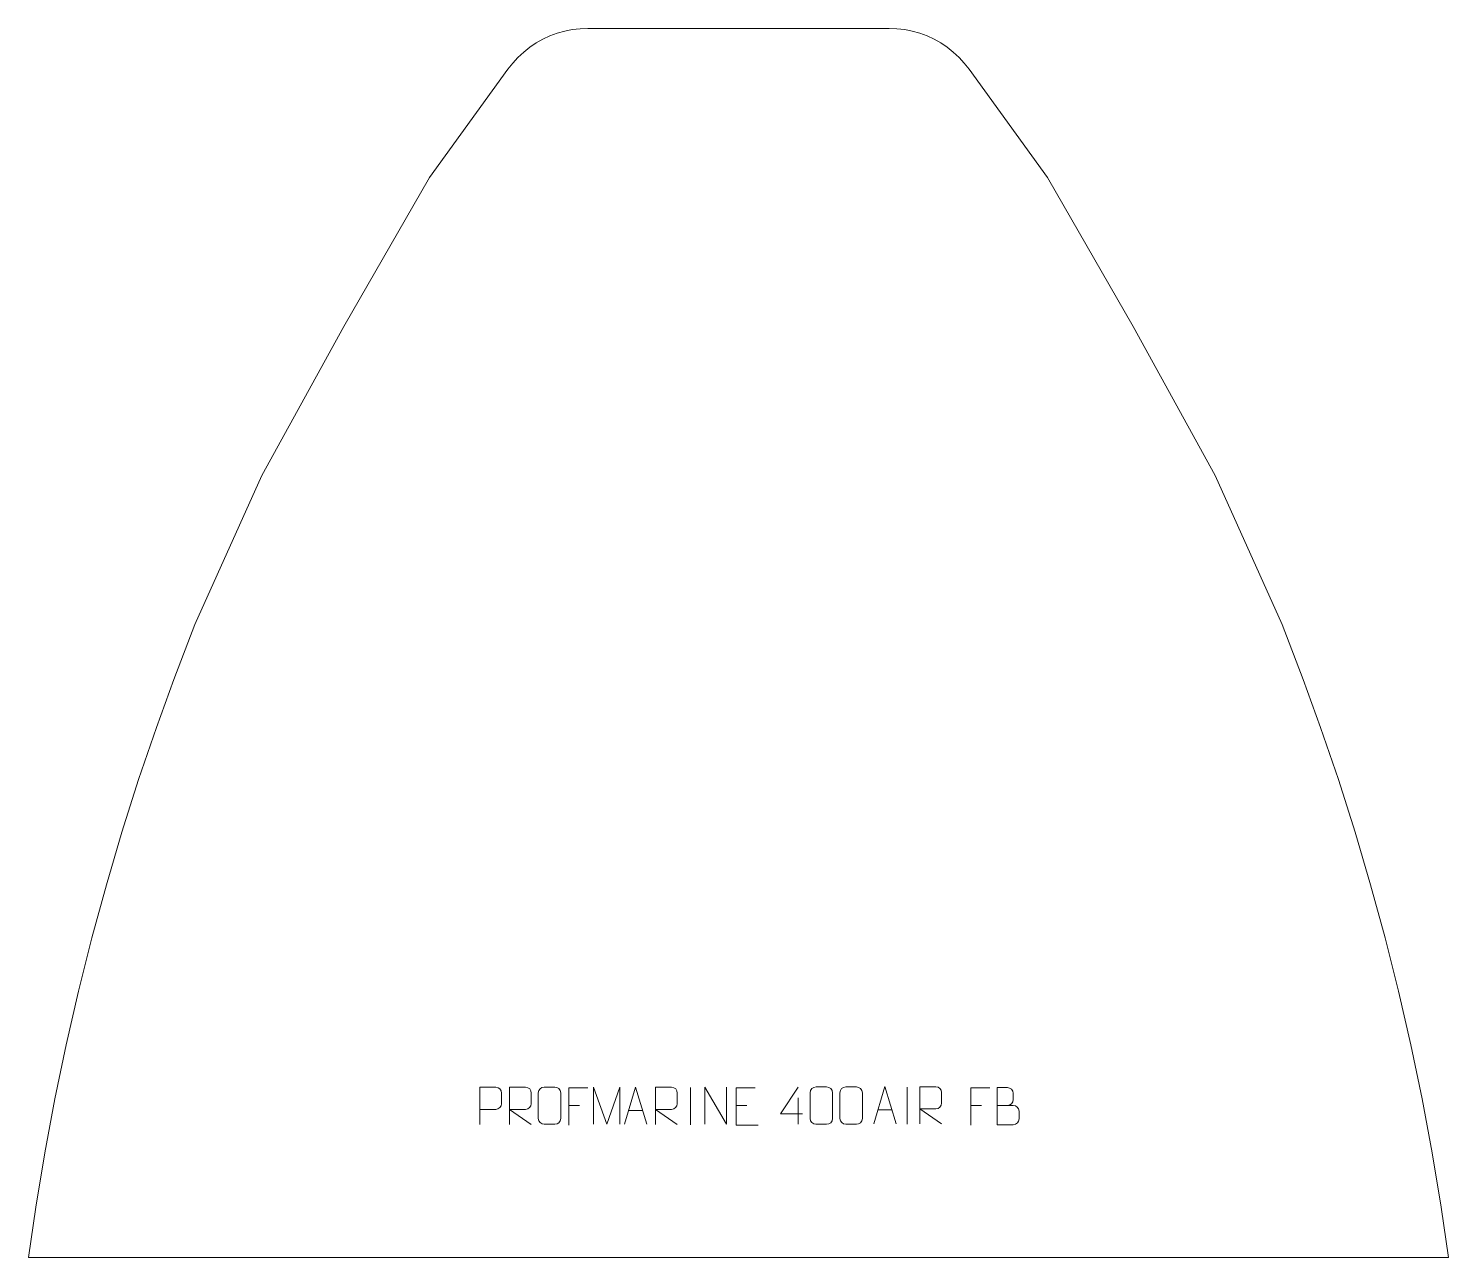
# Model space of a CAD drawing. Header units: millimetres. Extents: x -459 to 494, y 732 to 1557.
import ezdxf

# ---------------------------------------------------------------- set-up
doc = ezdxf.new("R2010")
doc.units = ezdxf.units.MM
doc.header["$MEASUREMENT"] = 0
doc.layers.add('layer 1', color=7, linetype='Continuous')

msp = doc.modelspace()

# ---------------------------------------------------------------- linework, layer by layer
at = {"layer": 'layer 1', "color": 242, "lineweight": 9}
msp.add_open_spline([(-83.7592, 1557.3762), (-83.7592, 1557.3762), (118.692, 1557.3762), (118.692, 1557.3762), (118.692, 1557.3762), (118.692, 1557.3762), (123.8917, 1557.1717), (123.8917, 1557.1717), (123.8917, 1557.1717), (123.8917, 1557.1717), (129.0605, 1556.5595), (129.0605, 1556.5595), (129.0605, 1556.5595), (129.0605, 1556.5595), (134.1638, 1555.5432), (134.1638, 1555.5432), (134.1638, 1555.5432), (134.1638, 1555.5432), (139.1719, 1554.1299), (139.1719, 1554.1299), (139.1719, 1554.1299), (139.1719, 1554.1299), (144.0534, 1552.3261), (144.0534, 1552.3261), (144.0534, 1552.3261), (144.0534, 1552.3261), (148.7786, 1550.1447), (148.7786, 1550.1447), (148.7786, 1550.1447), (148.7786, 1550.1447), (153.3162, 1547.5995), (153.3162, 1547.5995), (153.3162, 1547.5995), (153.3162, 1547.5995), (157.6417, 1544.7059), (157.6417, 1544.7059), (157.6417, 1544.7059), (157.6417, 1544.7059), (161.7269, 1541.4812), (161.7269, 1541.4812), (161.7269, 1541.4812), (161.7269, 1541.4812), (165.5447, 1537.9458), (165.5447, 1537.9458), (165.5447, 1537.9458), (165.5447, 1537.9458), (169.0739, 1534.1218), (169.0739, 1534.1218), (169.0739, 1534.1218), (169.0739, 1534.1218), (172.2906, 1530.0318), (172.2906, 1530.0318), (172.2906, 1530.0318), (172.2906, 1530.0318), (224.9668, 1457.3759), (224.9668, 1457.3759), (224.9668, 1457.3759), (224.9668, 1457.3759), (282.4665, 1357.3756), (282.4665, 1357.3756), (282.4665, 1357.3756), (282.4665, 1357.3756), (337.4674, 1257.3766), (337.4674, 1257.3766), (337.4674, 1257.3766), (337.4674, 1257.3766), (382.4668, 1157.3758), (382.4668, 1157.3758), (382.4668, 1157.3758), (382.4668, 1157.3758), (396.6912, 1120.4313), (396.6912, 1120.4313), (396.6912, 1120.4313), (396.6912, 1120.4313), (408.401, 1088.1974), (408.401, 1088.1974), (408.401, 1088.1974), (408.401, 1088.1974), (420.3033, 1053.2266), (420.3033, 1053.2266), (420.3033, 1053.2266), (420.3033, 1053.2266), (431.4903, 1018.0181), (431.4903, 1018.0181), (431.4903, 1018.0181), (431.4903, 1018.0181), (441.9558, 982.5909), (441.9558, 982.5909), (441.9558, 982.5909), (441.9558, 982.5909), (451.6971, 946.9562), (451.6971, 946.9562), (451.6971, 946.9562), (451.6971, 946.9562), (460.7084, 911.1293), (460.7084, 911.1293), (460.7084, 911.1293), (460.7084, 911.1293), (468.9881, 875.128), (468.9881, 875.128), (468.9881, 875.128), (468.9881, 875.128), (476.5304, 838.9639), (476.5304, 838.9639), (476.5304, 838.9639), (476.5304, 838.9639), (483.3325, 802.6545), (483.3325, 802.6545), (483.3325, 802.6545), (483.3325, 802.6545), (489.3928, 766.2124), (489.3928, 766.2124), (489.3928, 766.2124), (489.3928, 766.2124), (494.3132, 732.3766), (494.3132, 732.3766), (494.3132, 732.3766), (494.3132, 732.3766), (-459.3791, 732.3766), (-459.3791, 732.3766), (-459.3791, 732.3766), (-459.3791, 732.3766), (-454.4599, 766.2124), (-454.4599, 766.2124), (-454.4599, 766.2124), (-454.4599, 766.2124), (-448.3997, 802.6545), (-448.3997, 802.6545), (-448.3997, 802.6545), (-448.3997, 802.6545), (-441.5958, 838.9639), (-441.5958, 838.9639), (-441.5958, 838.9639), (-441.5958, 838.9639), (-434.0535, 875.128), (-434.0535, 875.128), (-434.0535, 875.128), (-434.0535, 875.128), (-425.7756, 911.1293), (-425.7756, 911.1293), (-425.7756, 911.1293), (-425.7756, 911.1293), (-416.7642, 946.9562), (-416.7642, 946.9562), (-416.7642, 946.9562), (-416.7642, 946.9562), (-407.0229, 982.5909), (-407.0229, 982.5909), (-407.0229, 982.5909), (-407.0229, 982.5909), (-396.5561, 1018.0181), (-396.5561, 1018.0181), (-396.5561, 1018.0181), (-396.5561, 1018.0181), (-385.3705, 1053.2266), (-385.3705, 1053.2266), (-385.3705, 1053.2266), (-385.3705, 1053.2266), (-373.4668, 1088.1974), (-373.4668, 1088.1974), (-373.4668, 1088.1974), (-373.4668, 1088.1974), (-361.7566, 1120.4313), (-361.7566, 1120.4313), (-361.7566, 1120.4313), (-361.7566, 1120.4313), (-347.5327, 1157.3758), (-347.5327, 1157.3758), (-347.5327, 1157.3758), (-347.5327, 1157.3758), (-302.5333, 1257.3766), (-302.5333, 1257.3766), (-302.5333, 1257.3766), (-302.5333, 1257.3766), (-247.5337, 1357.3756), (-247.5337, 1357.3756), (-247.5337, 1357.3756), (-247.5337, 1357.3756), (-190.0322, 1457.3759), (-190.0322, 1457.3759), (-190.0322, 1457.3759), (-190.0322, 1457.3759), (-137.3578, 1530.0318), (-137.3578, 1530.0318), (-137.3578, 1530.0318), (-137.3578, 1530.0318), (-134.1398, 1534.1218), (-134.1398, 1534.1218), (-134.1398, 1534.1218), (-134.1398, 1534.1218), (-130.6106, 1537.9458), (-130.6106, 1537.9458), (-130.6106, 1537.9458), (-130.6106, 1537.9458), (-126.7923, 1541.4812), (-126.7923, 1541.4812), (-126.7923, 1541.4812), (-126.7923, 1541.4812), (-122.7076, 1544.7059), (-122.7076, 1544.7059), (-122.7076, 1544.7059), (-122.7076, 1544.7059), (-118.3833, 1547.5995), (-118.3833, 1547.5995), (-118.3833, 1547.5995), (-118.3833, 1547.5995), (-113.844, 1550.1447), (-113.844, 1550.1447), (-113.844, 1550.1447), (-113.844, 1550.1447), (-109.1188, 1552.3261), (-109.1188, 1552.3261), (-109.1188, 1552.3261), (-109.1188, 1552.3261), (-104.2373, 1554.1299), (-104.2373, 1554.1299), (-104.2373, 1554.1299), (-104.2373, 1554.1299), (-99.2296, 1555.5432), (-99.2296, 1555.5432), (-99.2296, 1555.5432), (-99.2296, 1555.5432), (-94.1264, 1556.5595), (-94.1264, 1556.5595), (-94.1264, 1556.5595), (-94.1264, 1556.5595), (-88.9589, 1557.1717), (-88.9589, 1557.1717), (-88.9589, 1557.1717), (-88.9589, 1557.1717), (-83.7592, 1557.3762), (-83.7592, 1557.3762)], degree=3, knots=[0, 0, 0, 0, 0.01694915, 0.01694915, 0.01694915, 0.01694915, 0.03389831, 0.03389831, 0.03389831, 0.03389831, 0.05084746, 0.05084746, 0.05084746, 0.05084746, 0.06779661, 0.06779661, 0.06779661, 0.06779661, 0.08474576, 0.08474576, 0.08474576, 0.08474576, 0.10169492, 0.10169492, 0.10169492, 0.10169492, 0.11864407, 0.11864407, 0.11864407, 0.11864407, 0.13559322, 0.13559322, 0.13559322, 0.13559322, 0.15254237, 0.15254237, 0.15254237, 0.15254237, 0.16949153, 0.16949153, 0.16949153, 0.16949153, 0.18644068, 0.18644068, 0.18644068, 0.18644068, 0.20338983, 0.20338983, 0.20338983, 0.20338983, 0.22033898, 0.22033898, 0.22033898, 0.22033898, 0.23728814, 0.23728814, 0.23728814, 0.23728814, 0.25423729, 0.25423729, 0.25423729, 0.25423729, 0.27118644, 0.27118644, 0.27118644, 0.27118644, 0.28813559, 0.28813559, 0.28813559, 0.28813559, 0.30508475, 0.30508475, 0.30508475, 0.30508475, 0.3220339, 0.3220339, 0.3220339, 0.3220339, 0.33898305, 0.33898305, 0.33898305, 0.33898305, 0.3559322, 0.3559322, 0.3559322, 0.3559322, 0.37288136, 0.37288136, 0.37288136, 0.37288136, 0.38983051, 0.38983051, 0.38983051, 0.38983051, 0.40677966, 0.40677966, 0.40677966, 0.40677966, 0.42372881, 0.42372881, 0.42372881, 0.42372881, 0.44067797, 0.44067797, 0.44067797, 0.44067797, 0.45762712, 0.45762712, 0.45762712, 0.45762712, 0.47457627, 0.47457627, 0.47457627, 0.47457627, 0.49152542, 0.49152542, 0.49152542, 0.49152542, 0.50847458, 0.50847458, 0.50847458, 0.50847458, 0.52542373, 0.52542373, 0.52542373, 0.52542373, 0.54237288, 0.54237288, 0.54237288, 0.54237288, 0.55932203, 0.55932203, 0.55932203, 0.55932203, 0.57627119, 0.57627119, 0.57627119, 0.57627119, 0.59322034, 0.59322034, 0.59322034, 0.59322034, 0.61016949, 0.61016949, 0.61016949, 0.61016949, 0.62711864, 0.62711864, 0.62711864, 0.62711864, 0.6440678, 0.6440678, 0.6440678, 0.6440678, 0.66101695, 0.66101695, 0.66101695, 0.66101695, 0.6779661, 0.6779661, 0.6779661, 0.6779661, 0.69491525, 0.69491525, 0.69491525, 0.69491525, 0.71186441, 0.71186441, 0.71186441, 0.71186441, 0.72881356, 0.72881356, 0.72881356, 0.72881356, 0.74576271, 0.74576271, 0.74576271, 0.74576271, 0.76271186, 0.76271186, 0.76271186, 0.76271186, 0.77966102, 0.77966102, 0.77966102, 0.77966102, 0.79661017, 0.79661017, 0.79661017, 0.79661017, 0.81355932, 0.81355932, 0.81355932, 0.81355932, 0.83050847, 0.83050847, 0.83050847, 0.83050847, 0.84745763, 0.84745763, 0.84745763, 0.84745763, 0.86440678, 0.86440678, 0.86440678, 0.86440678, 0.88135593, 0.88135593, 0.88135593, 0.88135593, 0.89830508, 0.89830508, 0.89830508, 0.89830508, 0.91525424, 0.91525424, 0.91525424, 0.91525424, 0.93220339, 0.93220339, 0.93220339, 0.93220339, 0.94915254, 0.94915254, 0.94915254, 0.94915254, 0.96610169, 0.96610169, 0.96610169, 0.96610169, 1, 1, 1, 1], dxfattribs=at)
at = {"layer": 'layer 1', "color": 250, "lineweight": 9}
for points, knots in [([(-156.324, 821.7218), (-156.324, 821.7218), (-156.324, 846.6815), (-156.324, 846.6815), (-156.324, 846.6815), (-152.7281, 846.6815), (-149.1319, 846.6815), (-145.5357, 846.6815), (-145.5357, 846.6815), (-143.2099, 846.6436), (-141.6521, 845.1532), (-141.6563, 842.7864), (-141.6563, 842.7864), (-141.6567, 840.7503), (-141.6567, 837.6902), (-141.6563, 835.6537), (-141.6563, 835.6537), (-141.6628, 833.7779), (-143.4755, 831.8355), (-145.4856, 831.8163), (-145.4856, 831.8163), (-145.4856, 831.8163), (-156.324, 831.8163), (-156.324, 831.8163)], [0, 0, 0, 0, 0.14285714, 0.14285714, 0.14285714, 0.14285714, 0.28571429, 0.28571429, 0.28571429, 0.28571429, 0.42857143, 0.42857143, 0.42857143, 0.42857143, 0.57142857, 0.57142857, 0.57142857, 0.57142857, 0.71428571, 0.71428571, 0.71428571, 0.71428571, 1, 1, 1, 1]), ([(-136.3221, 821.7249), (-136.3221, 821.7249), (-136.3221, 846.6784), (-136.3221, 846.6784), (-136.3221, 846.6784), (-132.7273, 846.6784), (-129.1318, 846.6784), (-125.5366, 846.6784), (-125.5366, 846.6784), (-123.2113, 846.6407), (-121.654, 845.1507), (-121.6581, 842.7843), (-121.6581, 842.7843), (-121.6585, 840.7488), (-121.6585, 837.6894), (-121.6581, 835.6534), (-121.6581, 835.6534), (-121.6646, 833.7779), (-123.4769, 831.8361), (-125.4864, 831.817), (-125.4864, 831.817), (-125.4864, 831.817), (-136.3221, 831.817), (-136.3221, 831.817), (-136.3221, 831.817), (-136.3221, 831.817), (-121.6674, 821.7249), (-121.6674, 821.7249)], [0, 0, 0, 0, 0.125, 0.125, 0.125, 0.125, 0.25, 0.25, 0.25, 0.25, 0.375, 0.375, 0.375, 0.375, 0.5, 0.5, 0.5, 0.5, 0.625, 0.625, 0.625, 0.625, 0.75, 0.75, 0.75, 0.75, 1, 1, 1, 1]), ([(-112.9806, 846.8628), (-110.6139, 846.8628), (-108.2468, 846.8628), (-105.8797, 846.8628), (-105.8797, 846.8628), (-103.8987, 846.8984), (-101.8722, 845.4037), (-101.8451, 842.961), (-101.8451, 842.961), (-101.8455, 837.2022), (-101.8455, 831.4429), (-101.8451, 825.6833), (-101.8451, 825.6833), (-101.9873, 823.3551), (-103.6941, 821.8725), (-105.8797, 821.8616), (-105.8797, 821.8616), (-108.2527, 821.862), (-110.6257, 821.862), (-112.9983, 821.8616), (-112.9983, 821.8616), (-114.9572, 821.756), (-116.9641, 823.6444), (-116.9527, 825.6659), (-116.9527, 825.6659), (-116.9524, 831.448), (-116.9524, 837.2296), (-116.9527, 843.0109), (-116.9527, 843.0109), (-116.9484, 845.1535), (-115.1709, 846.8763), (-112.9806, 846.8628)], [0, 0, 0, 0, 0.11111111, 0.11111111, 0.11111111, 0.11111111, 0.22222222, 0.22222222, 0.22222222, 0.22222222, 0.33333333, 0.33333333, 0.33333333, 0.33333333, 0.44444444, 0.44444444, 0.44444444, 0.44444444, 0.55555556, 0.55555556, 0.55555556, 0.55555556, 0.66666667, 0.66666667, 0.66666667, 0.66666667, 0.77777778, 0.77777778, 0.77777778, 0.77777778, 1, 1, 1, 1]), ([(-83.693, 846.2401), (-83.693, 846.2401), (-96.567, 846.2401), (-96.567, 846.2401), (-96.567, 846.2401), (-96.567, 846.2401), (-96.567, 821.2865), (-96.567, 821.2865)], [0, 0, 0, 0, 0.33333333, 0.33333333, 0.33333333, 0.33333333, 1, 1, 1, 1]), ([(-79.8254, 821.8815), (-79.8254, 821.8815), (-79.8254, 846.8394), (-79.8254, 846.8394), (-79.8254, 846.8394), (-79.8254, 846.8394), (-70.9003, 821.8815), (-70.9003, 821.8815), (-70.9003, 821.8815), (-70.9003, 821.8815), (-62.1404, 846.8389), (-62.1404, 846.8389), (-62.1404, 846.8389), (-62.1404, 846.8389), (-62.1404, 821.8815), (-62.1404, 821.8815)], [0, 0, 0, 0, 0.2, 0.2, 0.2, 0.2, 0.4, 0.4, 0.4, 0.4, 0.6, 0.6, 0.6, 0.6, 1, 1, 1, 1]), ([(-59.0483, 821.8837), (-59.0483, 821.8837), (-51.6773, 846.8372), (-51.6773, 846.8372), (-51.6773, 846.8372), (-51.6773, 846.8372), (-44.1074, 821.8837), (-44.1074, 821.8837)], [0, 0, 0, 0, 0.33333333, 0.33333333, 0.33333333, 0.33333333, 1, 1, 1, 1]), ([(-38.3221, 821.7249), (-38.3221, 821.7249), (-38.3221, 846.6784), (-38.3221, 846.6784), (-38.3221, 846.6784), (-34.7273, 846.6784), (-31.1318, 846.6784), (-27.5366, 846.6784), (-27.5366, 846.6784), (-25.2113, 846.6407), (-23.654, 845.1507), (-23.6581, 842.7843), (-23.6581, 842.7843), (-23.6585, 840.7488), (-23.6585, 837.6894), (-23.6581, 835.6534), (-23.6581, 835.6534), (-23.6646, 833.7779), (-25.4769, 831.8361), (-27.4864, 831.817), (-27.4864, 831.817), (-27.4864, 831.817), (-38.3221, 831.817), (-38.3221, 831.817), (-38.3221, 831.817), (-38.3221, 831.817), (-23.6674, 821.7249), (-23.6674, 821.7249)], [0, 0, 0, 0, 0.125, 0.125, 0.125, 0.125, 0.25, 0.25, 0.25, 0.25, 0.375, 0.375, 0.375, 0.375, 0.5, 0.5, 0.5, 0.5, 0.625, 0.625, 0.625, 0.625, 0.75, 0.75, 0.75, 0.75, 1, 1, 1, 1]), ([(-5.2197, 821.8837), (-5.2197, 821.8837), (-5.2197, 846.8372), (-5.2197, 846.8372), (-5.2197, 846.8372), (-5.2197, 846.8372), (9.4351, 821.8837), (9.4351, 821.8837), (9.4351, 821.8837), (9.4351, 821.8837), (9.4351, 846.8372), (9.4351, 846.8372)], [0, 0, 0, 0, 0.25, 0.25, 0.25, 0.25, 0.5, 0.5, 0.5, 0.5, 1, 1, 1, 1]), ([(28.7249, 846.2401), (28.7249, 846.2401), (15.851, 846.2401), (15.851, 846.2401), (15.851, 846.2401), (15.851, 846.2401), (15.851, 821.2865), (15.851, 821.2865), (15.851, 821.2865), (15.851, 821.2865), (30.7168, 821.2865), (30.7168, 821.2865)], [0, 0, 0, 0, 0.25, 0.25, 0.25, 0.25, 0.5, 0.5, 0.5, 0.5, 1, 1, 1, 1]), ([(60.5108, 828.7874), (60.5108, 828.7874), (45.6891, 828.7874), (45.6891, 828.7874), (45.6891, 828.7874), (45.6891, 828.7874), (57.5667, 846.8579), (57.5667, 846.8579)], [0, 0, 0, 0, 0.33333333, 0.33333333, 0.33333333, 0.33333333, 1, 1, 1, 1]), ([(69.5193, 846.8701), (71.8854, 846.8701), (74.2519, 846.8701), (76.6184, 846.8701), (76.6184, 846.8701), (78.5989, 846.9057), (80.6249, 845.4114), (80.652, 842.9693), (80.652, 842.9693), (80.6516, 837.2119), (80.6516, 831.4541), (80.652, 825.6959), (80.652, 825.6959), (80.5099, 823.3683), (78.8035, 821.886), (76.6184, 821.8752), (76.6184, 821.8752), (74.246, 821.8756), (71.8736, 821.8756), (69.5016, 821.8752), (69.5016, 821.8752), (67.5431, 821.7696), (65.5367, 823.6575), (65.5481, 825.6785), (65.5481, 825.6785), (65.5485, 831.4591), (65.5485, 837.2394), (65.5481, 843.0192), (65.5481, 843.0192), (65.5524, 845.1612), (67.3295, 846.8837), (69.5193, 846.8701)], [0, 0, 0, 0, 0.11111111, 0.11111111, 0.11111111, 0.11111111, 0.22222222, 0.22222222, 0.22222222, 0.22222222, 0.33333333, 0.33333333, 0.33333333, 0.33333333, 0.44444444, 0.44444444, 0.44444444, 0.44444444, 0.55555556, 0.55555556, 0.55555556, 0.55555556, 0.66666667, 0.66666667, 0.66666667, 0.66666667, 0.77777778, 0.77777778, 0.77777778, 0.77777778, 1, 1, 1, 1]), ([(89.5193, 846.8701), (91.8854, 846.8701), (94.2519, 846.8701), (96.6184, 846.8701), (96.6184, 846.8701), (98.5989, 846.9057), (100.6249, 845.4114), (100.652, 842.9693), (100.652, 842.9693), (100.6516, 837.2119), (100.6516, 831.4541), (100.652, 825.6959), (100.652, 825.6959), (100.5099, 823.3683), (98.8035, 821.886), (96.6184, 821.8752), (96.6184, 821.8752), (94.246, 821.8756), (91.8736, 821.8756), (89.5016, 821.8752), (89.5016, 821.8752), (87.5431, 821.7696), (85.5367, 823.6575), (85.5481, 825.6785), (85.5481, 825.6785), (85.5485, 831.4591), (85.5485, 837.2394), (85.5481, 843.0192), (85.5481, 843.0192), (85.5524, 845.1612), (87.3295, 846.8837), (89.5193, 846.8701)], [0, 0, 0, 0, 0.11111111, 0.11111111, 0.11111111, 0.11111111, 0.22222222, 0.22222222, 0.22222222, 0.22222222, 0.33333333, 0.33333333, 0.33333333, 0.33333333, 0.44444444, 0.44444444, 0.44444444, 0.44444444, 0.55555556, 0.55555556, 0.55555556, 0.55555556, 0.66666667, 0.66666667, 0.66666667, 0.66666667, 0.77777778, 0.77777778, 0.77777778, 0.77777778, 1, 1, 1, 1]), ([(108.4516, 822.2047), (108.4516, 822.2047), (115.8226, 847.1582), (115.8226, 847.1582), (115.8226, 847.1582), (115.8226, 847.1582), (123.3925, 822.2047), (123.3925, 822.2047)], [0, 0, 0, 0, 0.33333333, 0.33333333, 0.33333333, 0.33333333, 1, 1, 1, 1]), ([(139.1778, 822.0459), (139.1778, 822.0459), (139.1778, 846.9994), (139.1778, 846.9994), (139.1778, 846.9994), (142.7726, 846.9994), (146.3681, 846.9994), (149.9633, 846.9994), (149.9633, 846.9994), (152.2886, 846.9617), (153.8459, 845.4717), (153.8418, 843.1053), (153.8418, 843.1053), (153.8414, 841.0698), (153.8414, 838.0104), (153.8418, 835.9744), (153.8418, 835.9744), (153.8353, 834.0989), (152.023, 832.1571), (150.0135, 832.138), (150.0135, 832.138), (150.0135, 832.138), (139.1778, 832.138), (139.1778, 832.138), (139.1778, 832.138), (139.1778, 832.138), (153.8325, 822.0459), (153.8325, 822.0459)], [0, 0, 0, 0, 0.125, 0.125, 0.125, 0.125, 0.25, 0.25, 0.25, 0.25, 0.375, 0.375, 0.375, 0.375, 0.5, 0.5, 0.5, 0.5, 0.625, 0.625, 0.625, 0.625, 0.75, 0.75, 0.75, 0.75, 1, 1, 1, 1]), ([(186.307, 846.2401), (186.307, 846.2401), (173.433, 846.2401), (173.433, 846.2401), (173.433, 846.2401), (173.433, 846.2401), (173.433, 821.2865), (173.433, 821.2865)], [0, 0, 0, 0, 0.33333333, 0.33333333, 0.33333333, 0.33333333, 1, 1, 1, 1]), ([(191.0773, 834.5223), (194.7159, 834.5227), (198.303, 834.5227), (201.9424, 834.5223), (201.9424, 834.5223), (203.9178, 834.505), (205.8414, 832.7689), (205.8414, 830.7193), (205.8414, 830.7193), (205.841, 829.5907), (205.841, 826.5413), (205.8414, 825.4124), (205.8414, 825.4124), (205.859, 823.5545), (204.3169, 821.5406), (201.9954, 821.5575), (201.9954, 821.5575), (198.3556, 821.5579), (194.7162, 821.5579), (191.0773, 821.5575), (191.0773, 821.5575), (191.0773, 829.8758), (191.0773, 838.1936), (191.0773, 846.5111), (191.0773, 846.5111), (193.451, 846.5111), (195.8251, 846.5111), (198.1993, 846.5111), (198.1993, 846.5111), (199.8801, 846.5287), (201.9769, 844.6182), (201.9946, 842.6558), (201.9946, 842.6558), (201.9942, 840.5897), (201.9942, 840.4437), (201.9946, 838.3772), (201.9946, 838.3772), (202.0119, 836.3111), (200.1574, 834.505), (198.1474, 834.5223)], [0, 0, 0, 0, 0.09090909, 0.09090909, 0.09090909, 0.09090909, 0.18181818, 0.18181818, 0.18181818, 0.18181818, 0.27272727, 0.27272727, 0.27272727, 0.27272727, 0.36363636, 0.36363636, 0.36363636, 0.36363636, 0.45454545, 0.45454545, 0.45454545, 0.45454545, 0.54545455, 0.54545455, 0.54545455, 0.54545455, 0.63636364, 0.63636364, 0.63636364, 0.63636364, 0.72727273, 0.72727273, 0.72727273, 0.72727273, 0.81818182, 0.81818182, 0.81818182, 0.81818182, 1, 1, 1, 1])]:
    msp.add_open_spline(points, degree=3, knots=knots, dxfattribs=at)
for points in [[(-14.8482, 846.4987), (-14.8482, 846.4987), (-14.8482, 821.5246), (-14.8482, 821.5246)], [(57.5667, 839.5485), (57.5667, 839.5485), (57.5667, 821.8838), (57.5667, 821.8838)], [(130.6517, 846.8197), (130.6517, 846.8197), (130.6517, 821.8456), (130.6517, 821.8456)], [(-96.567, 834.3604), (-96.567, 834.3604), (-89.3989, 834.3604), (-89.3989, 834.3604)], [(-56.3257, 831.1331), (-56.3257, 831.1331), (-46.83, 831.1331), (-46.83, 831.1331)], [(15.851, 834.3604), (15.851, 834.3604), (23.0191, 834.3604), (23.0191, 834.3604)], [(111.1742, 831.4541), (111.1742, 831.4541), (120.6699, 831.4541), (120.6699, 831.4541)], [(173.433, 834.3604), (173.433, 834.3604), (180.6011, 834.3604), (180.6011, 834.3604)]]:
    msp.add_open_spline(points, degree=3, dxfattribs=at)

doc.saveas('drawing.dxf')
